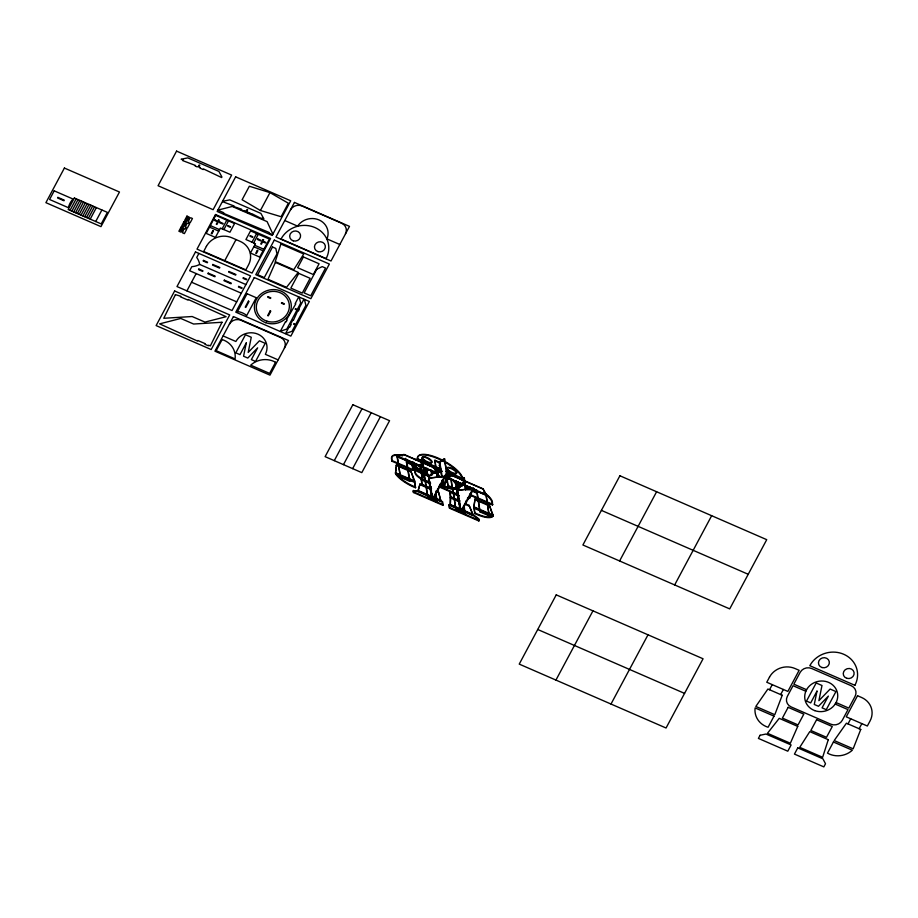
<?xml version="1.0" encoding="UTF-8"?>
<svg xmlns="http://www.w3.org/2000/svg" width="918" height="918" viewBox="0 0 918 918"><rect width="100%" height="100%" fill="white"/><g stroke="black" fill="none" stroke-linecap="round" stroke-linejoin="round"><path stroke-width="1.38" d="M395.463 473.367L396.507 464.806L410.839 471.037L414.741 481.055L414.431 481.617L395.463 473.367L396.507 464.806M473.826 507.47L475.031 498.979L489.363 505.221L493.104 515.159L492.794 515.732L473.826 507.47L475.031 498.979M436.073 490.958L438.54 492.037L440.869 501.113L417.988 491.153L420.019 483.981L431.139 488.812M417.988 491.153L420.019 483.981M422.085 466.757L421.018 466.287L422.865 462.901L424.426 472.196L422.601 478.129L421.982 477.865L423.818 471.932L422.257 462.638L420.41 466.023M444.301 458.748L446.986 474.79L443.107 487.94L442.809 486.15L443.727 485.84L443.727 488.204L447.594 475.054L444.301 458.748L439.183 462.064L441.742 477.36M70.02 210.348L76.194 198.804M71.856 211.14L78.03 199.608M73.692 211.943L79.866 200.399M75.528 212.735L81.702 201.203M77.364 213.538L83.527 201.994M79.2 214.342L85.363 202.798M81.036 215.133L87.199 203.601M82.872 215.937L89.035 204.393M84.708 216.74L90.871 205.196M86.544 217.532L92.707 205.999M88.38 218.335L94.543 206.791M90.216 219.127L96.379 207.594M95.713 221.525L101.887 209.993M198.896 253.425L196.727 257.476A18.509 17.04 -12.3 0 1 199.676 264.43L245.932 284.557M186.916 290.868L196.165 273.564M222.179 228.823L226.803 220.171M223.889 229.569L228.513 220.917M224.749 260.689L236.041 239.575M260.414 210.497L269.972 192.619L288.355 203.222L281.126 216.728L260.414 210.497L242.111 199.745L249.34 186.239L269.972 192.619M251.98 242.168L256.615 233.516M253.689 242.914L258.314 234.262M334.29 460.641L362.036 408.717M343.458 464.634L371.216 412.71M352.638 468.628L380.396 416.703M432.332 499.312L447.754 470.475M445.414 476.27L428.786 478.117L445.414 476.27L432.952 499.576L428.431 476.017L432.516 499.392L431.414 493.804M555.941 680.077L592.948 610.849M619.604 560.967L656.611 491.738M610.998 704.049L648.005 634.808M674.661 584.938L711.668 515.698M769.525 689.728L772.256 684.633M780.644 694.57L783.375 689.464M848.014 723.889L850.734 718.794M859.122 728.731L861.853 723.625M412.033 462.098L413.02 470.383L391.917 461.203L391.814 458.151A19.083 6.437 28.6 0 1 402.543 455.902M419.205 461.226L421.683 459.241L422.211 462.362L420.364 465.747L406.422 459.677L409.967 480.711L409.657 481.284L400.477 477.291L397.012 456.544L397.333 455.718L404.023 454.444L435.121 467.973L438.161 473.745L436.302 472.942M406.49 459.964L406.181 460.538L397.012 456.544L397.333 455.718M395.635 474.09L395.945 473.527L414.856 481.755L415.452 487.745A20.196 6.816 28.6 0 1 395.635 474.09L414.546 482.329L415.452 487.745M406.158 460.526L406.422 459.677M408.028 461.341L408.292 460.492L408.028 461.341L410.484 462.408L410.748 461.559L410.484 462.408M400.477 477.291L397.322 455.971L404.069 454.72L435.166 468.26L438.161 473.745M414.431 481.617L410.839 471.037M440.996 469.66L417.346 459.333L417.656 458.771A25.314 8.537 28.6 0 1 438.448 458.22A25.314 8.537 28.6 0 1 462.706 478.381L462.397 478.944L446.068 471.863M415.464 464.577L415.728 463.728L415.464 464.577L418.734 466L418.998 465.151L418.734 466M423.795 472.15L426.996 473.55L427.306 472.977L414.075 467.239L413.616 462.075M423.313 480.034A8.606 2.903 28.6 0 1 415.062 473.172L414.5 467.411L415.372 472.609A8.606 2.903 28.6 0 0 423.634 479.46L430.037 482.248M416.026 466.677L416.336 466.114L406.8 461.961L406.49 462.523L416.026 466.677L416.795 471.244L428.132 476.178L428.442 475.604L417.105 470.67L416.336 466.114M419.813 461.49L422.303 459.516L422.819 462.626L420.972 466.011L422.039 466.47M422.601 478.129L420.249 465.105L420.295 467.778L421.224 467.48L420.295 467.778M421.064 472.334L421.982 472.036L421.064 472.334L421.132 470.372L421.672 472.598M423.485 467.801L423.795 467.239L425.918 469.132L426.181 468.272L435.361 472.265M423.531 468.088L423.795 467.239M425.011 468.731L425.275 467.882L425.975 475.237L424.827 467.755M413.203 490.981L417.495 490.74L442.648 501.687L442.843 505.29L413.456 492.507L413.203 490.981L417.185 491.314L442.338 502.261L442.843 505.29M425.918 469.132L426.181 468.272M413.456 492.507L413.513 490.407M431.208 488.961L422.073 484.979L421.201 479.735L421.511 479.162L430.645 483.143M426.801 472.781L427.111 472.208L414.385 466.665M434.937 460.216L436.073 469.454L434.937 460.216L440.33 462.569M422.073 484.979L421.511 479.162M428.568 479.23L429.486 478.932L428.568 479.23L429.234 483.201L429.544 482.639M433.296 472.334L433.56 471.485L433.296 472.334L435.098 473.114M429.291 483.545L430.209 483.247L429.291 483.545L429.831 486.747L430.749 486.448L429.831 486.747M439.32 465.334L440.25 465.024L440.422 468.524L439.32 465.334L439.94 465.598M430.771 489.948L430.462 490.522L429.922 487.32L430.84 487.022M430.531 490.958L431.449 490.648L430.531 490.958L431.07 494.159L431.988 493.85L431.07 494.159M428.052 497.453L427.742 498.015L424.082 473.711L428.052 497.453L437.232 501.446L436.922 502.008L435.58 494.033M442.235 480.837L442.315 483.706L444.415 484.612L447.341 479.873L447.995 486.173L452.184 487.997L451.025 478.611L452.184 487.997M442.281 482.983L442.889 483.247L442.82 480.389L444.037 487.642L442.201 480.125M441.971 483.556L442.591 482.42L442.889 483.247M437.737 491.796L437.611 488.606M438.54 492.037L440.869 501.113M446.814 478.221L447.077 477.371L446.814 478.221L449.51 479.391L449.774 478.542L449.51 479.391M450.268 505.198L449.958 491.555L450.841 496.799L450.268 505.198L473.149 515.159L469.075 505.325L465.369 503.718M452.712 488.456L455.971 510.305L452.712 488.456A18.509 6.242 28.6 0 0 457.107 488.078L457.933 488.445M456.889 482.604L457.153 481.755L456.889 482.604L457.795 483.006L458.059 482.157L457.795 483.006M456.682 485.76L456.372 486.333L459.562 487.722M459.275 483.648L459.539 482.799L459.275 483.648L461.031 484.406L461.295 483.556L461.031 484.406M461.192 479.506L464.301 477.796L464.818 480.906L462.97 484.291L446.515 477.13M457.107 488.078L457.623 489.007M461.811 479.77L464.301 477.796M448.982 505.152L449.292 504.59L474.445 515.537L478.932 518.888L478.886 520.976L449.499 508.193L448.982 505.152L474.136 516.1L478.622 519.45L478.886 520.976M456.797 491.52L457.715 491.222L457.726 493.666L456.797 491.52L457.405 491.784M462.339 482.925L462.649 482.352L463.062 484.865M458.105 482.432L462.557 484.222L462.867 483.66L461.938 483.958L462.293 486.058M457.107 493.402L458.036 493.104L457.726 493.666M462.362 484.027L464.21 480.642L463.682 477.521M462.408 484.302L464.256 480.917L465.816 490.212M449.499 508.193L449.292 504.59M463.016 484.566L464.864 481.181L466.195 489.145M457.52 495.835L458.438 495.536L458.667 499.3L457.52 495.835L458.128 496.099M458.048 499.036L458.977 498.738L458.667 499.3M467.342 487.16L467.606 486.31L467.342 487.16L465.162 486.207M458.759 503.236L459.677 502.938L459.907 506.702L458.759 503.236L459.367 503.5M467.446 489.053L467.755 488.491L470.142 489.524M459.298 506.438L460.216 506.139L459.907 506.702M460.17 509.283L460.733 511.682L460.79 509.559M457.267 488.571L461.169 511.865L473.917 488.514L473.309 488.25L460.561 511.601L456.659 488.307L464.783 483.694L456.659 488.307M466.183 504.177L466.057 500.987M483.901 492.255A19.083 6.437 28.6 0 1 492.392 501.928L492.496 504.98L471.404 495.8L471.278 492.656M465.426 485.358L476.912 490.361L476.557 491.164L485.725 495.158L486.047 494.595L483.006 488.812L451.908 475.283L446.561 476.304M473.149 515.159L469.075 505.325M464.21 506.311L465.151 514.298L463.9 506.874M473.94 508.17L474.25 507.608L493.161 515.836L492.851 516.409A20.196 6.816 28.6 0 1 474.847 513.598L473.94 508.17L492.851 516.409M474.847 513.598L474.25 507.608M485.679 494.882L476.603 490.923L480.034 511.911L489.202 515.905L485.989 494.309L483.006 488.812M480.034 511.911L476.912 490.361M492.794 515.732L489.363 505.221M489.202 515.905L485.989 494.309M444.909 459.011L439.791 462.328L442.12 476.247M428.431 476.017L435.947 471.152L437.542 477.303L435.947 471.152M429.05 476.281L436.555 471.416M446.607 476.591L451.954 475.558L483.052 489.099M473.309 488.25L457.015 490.407L473.917 488.514M440.583 470.441L441.191 470.704M284.798 220.549L297.604 226.126A16.581 15.262 -12.3 0 1 319.016 219.93A16.581 15.262 -12.3 0 1 326.969 238.909L339.775 244.475M272.589 234.687L268.676 232.977L268.985 232.403L223.395 213.274L223.705 212.701L217.83 210.142L232.231 206.458L267.127 221.64L272.898 234.101M210.337 225.598L219.574 229.615M254.63 245.255L263.868 249.271M209.533 227.125L218.759 231.141M253.827 246.77L263.041 250.786M241.308 293.209L189.647 270.73L191.816 266.668A18.509 17.04 -12.3 0 0 199.676 264.43M191.541 282.216L236.683 301.861M223.131 335.942L235.857 341.485A16.581 15.262 -12.3 0 1 257.947 334.175A16.581 15.262 -12.3 0 1 265.359 354.325L278.097 359.867M601.393 510.374L748.227 574.289M434.627 460.779L440.353 463.28M421.683 459.241L422.303 459.516M417.656 458.771L440.824 468.846M445.976 471.095L462.706 478.381M419.515 460.664L420.123 460.928M461.502 478.932L462.121 479.207M422.659 462.385L440.009 469.936M447.433 473.172L459.826 478.553A8.606 2.903 28.6 0 1 461.961 479.609M446.986 474.79L447.594 475.054M446.377 476.591L449.854 478.106M436.257 472.667L438.115 473.47M397.322 455.971L420.559 465.942L420.914 468.054M423.841 467.514L425.321 468.157M426.227 468.559L434.432 472.093M447.123 477.647L457.198 482.042M465.472 485.633L486.047 494.595M406.112 460.239L397.069 456.567M407.982 461.054L410.438 462.133M415.418 464.29L418.688 465.724M424.965 468.444L425.872 468.846M433.25 472.059L435.052 472.839M446.768 477.934L449.464 479.116M456.843 482.329L457.749 482.719M459.229 483.361L460.974 484.13M465.116 485.92L467.296 486.873M472.529 490.568L477.291 492.645L476.981 493.207L471.026 490.614M460.595 486.781L456.625 485.048L456.303 485.622L459.872 487.16M466.172 489.214L467.755 489.902M465.77 489.592L464.175 483.43M423.818 471.932L424.426 472.196M414.19 467.973L422.188 471.462M441.891 480.688L442.51 480.952M392.227 460.641L413.329 469.821M471.714 495.227L492.805 504.407M448.305 485.611L452.494 487.435M396.197 465.369L410.53 471.611M474.721 499.553L489.053 505.784M422.291 477.291L422.911 477.555M442.809 486.15L443.417 486.414M438.976 486.138L458.311 494.561M440.663 487.584L459.092 495.525M421.201 479.735L430.335 483.706M449.648 492.117L458.782 496.087M395.773 472.793L414.741 481.055M422.383 484.417L431.517 488.387M450.841 496.799L459.975 500.769M474.136 506.908L493.104 515.159M459.195 501.033L450.554 497.269L459.666 501.343M419.71 484.543L430.817 489.386M450.245 497.831L458.885 501.595M465.059 504.28L468.765 505.898M400.787 476.717L409.967 480.711M480.344 511.349L489.512 515.342M418.298 490.579L441.179 500.539M450.577 504.636L473.459 514.596M456.28 509.731L465.46 513.724M413.766 491.933L443.153 504.728M449.809 507.62L479.196 520.414M806.566 689.716L793.84 684.174L800.14 672.389A8.606 7.929 -12.3 0 1 811.661 668.499L851.307 685.757A8.606 7.929 -12.3 0 1 855.106 696.314L848.806 708.099L836.08 702.557M805.82 691.265L793.026 685.7L787.334 696.36A8.606 7.929 -12.3 0 0 791.132 706.917L830.767 724.176A8.606 7.929 -12.3 0 0 842.299 720.286L847.991 709.614L835.196 704.049M537.73 629.484L684.564 693.388M440.02 477.28L437.071 472.541L438.976 476.66M458.093 482.168L459.103 487.733M457.657 482.053L458.805 488.365M492.496 504.98L492.082 502.49A19.083 6.437 28.6 0 0 486.184 494.813M470.314 486.873L470.636 488.801M470.005 487.435L470.211 488.72M470.865 492.587L471.404 495.8M468.754 486.999L469.224 489.879M469.913 493.93L470.349 496.535A8.606 2.903 28.6 0 1 467.48 497.981M468.26 486.494L468.8 489.73M469.603 494.504L470.039 497.097A8.606 2.903 28.6 0 1 467.664 498.6M462.247 483.384L462.603 485.496M447.032 480.435L447.995 486.173M435.671 492.128L437.232 501.446M431.265 470.016L431.896 473.791M430.955 470.578L431.804 475.616M420.249 465.105L421.982 477.865M413.295 462.569L414.075 467.239M411.62 462.029L413.02 470.383M405.79 458.311L409.657 481.284M391.917 461.203L391.504 458.725A19.083 6.437 28.6 0 1 399.525 455.787M345.466 233.815A8.606 7.929 -12.3 0 0 341.668 223.258L302.022 205.999A8.606 7.929 -12.3 0 0 290.501 209.889M284.396 348.083A8.606 7.929 -12.3 0 0 280.598 337.514L240.952 320.267A8.606 7.929 -12.3 0 0 229.431 324.157M454.972 480.584A18.509 6.242 28.6 0 1 456.292 488.881A18.509 6.242 28.6 0 1 440.135 484.865M429.521 477.578A18.509 6.242 28.6 0 1 427.398 468.582M434.639 469.041A18.509 6.242 28.6 0 1 441.787 471.68M446.768 474.319A18.509 6.242 28.6 0 1 448.317 475.283M456.051 480.825A18.509 6.242 28.6 0 1 456.189 488.422A18.509 6.242 28.6 0 1 440.124 484.13M429.831 477.016A18.509 6.242 28.6 0 1 427.111 468.237M433.273 468.088A18.509 6.242 28.6 0 1 442.246 471.175M446.641 473.493A18.509 6.242 28.6 0 1 450.945 476.316M452.54 479.357A16.581 5.6 28.6 0 1 455.408 487.596A16.581 5.6 28.6 0 1 441.42 484.773M429.131 475.937A16.581 5.6 28.6 0 1 429.004 469.603M435.109 469.982A16.581 5.6 28.6 0 1 441.283 472.173M446.561 474.962A16.581 5.6 28.6 0 1 448.535 476.235M460.136 477.991A8.606 2.903 28.6 0 1 466.814 482.375M414.718 459.459A8.606 2.903 28.6 0 1 420.49 460.733M417.346 459.333A25.314 8.537 28.6 0 1 438.138 458.782A25.314 8.537 28.6 0 1 462.397 478.944M415.762 487.183A20.196 6.816 28.6 0 1 395.945 473.527M493.161 515.836A20.196 6.816 28.6 0 1 475.157 513.024M447.284 476.178A16.581 5.6 28.6 0 1 456.062 487.332A16.581 5.6 28.6 0 1 441.443 485.496M428.786 476.476A16.581 5.6 28.6 0 1 430.404 469.947M435.121 470.636A16.581 5.6 28.6 0 1 440.433 472.506M415.487 459.987A8.606 2.903 28.6 0 1 420.18 461.306M464.118 480.963A8.606 2.903 28.6 0 1 464.783 481.445M246.276 342.896L243.568 356.218L247.78 358.054L257.648 347.842L251.36 359.615L255.548 361.44L265.222 343.343L259.427 340.808L248.193 352.432L251.268 337.262L245.473 334.737L235.8 352.833L239.988 354.658L246.276 342.896M816.986 691.128L814.277 704.462L818.489 706.286L828.369 696.085L822.069 707.847L826.269 709.671L835.942 691.575L830.136 689.051L818.902 700.663L821.989 685.505L816.182 682.981L806.509 701.077L810.697 702.901L816.986 691.128M280.897 244.039L275.251 261.653L293.76 269.708L303.766 253.999L280.897 244.039M828.277 739.69L822.631 757.293L799.75 747.344L809.768 731.623L828.277 739.69M782.228 695.259L774.792 714.697L755.824 706.447L767.896 689.028L782.228 695.259M860.751 729.431L853.155 748.813L834.187 740.551L846.419 723.2L860.751 729.431M275.389 262.422L267.987 279.267L286.508 287.334L298.27 272.382L275.389 262.422M797.742 726.39L790.352 743.247L767.471 733.287L779.233 718.335L797.742 726.39M175.43 294.632L163.76 318.282L192.149 316.526L204.978 322.103L226.115 316.699L188.201 299.475L187.892 300.06L180.467 296.824L180.777 296.25L175.43 294.632M222.007 322.264L210.325 345.925L208.684 345.202L208.375 345.776L204.989 344.307L205.299 343.734L197.863 340.498L197.554 341.071L159.64 323.859L180.777 318.443L193.606 324.031L222.007 322.264M215.719 215.351L206.229 233.413L215.409 237.406L220.412 228.054L229.948 232.208L234.572 223.556L215.719 215.351M64.398 168.051L45.9 202.671L100.957 226.631L119.466 192.011L64.398 168.051M54.196 190.841L49.572 199.493L68.425 207.709A18.509 17.04 -12.3 0 1 73.05 199.045L54.196 190.841M57.926 197.404L57.616 197.978L63.973 200.755L64.283 200.17L57.926 197.404M74.358 198.001L68.184 209.545L101.221 223.923L107.395 212.379L74.358 198.001M176.566 151.114L158.068 185.734L213.125 209.694L231.634 175.086L176.566 151.114M182.992 160.03L182.693 160.604L195.465 165.458L195.155 166.032L196.9 166.789L198.277 166.686L199.195 164.965L199.814 165.229L198.896 166.95L200.25 167.535L199.94 168.12L203.222 169.543L203.532 168.969L221.605 177.541L221.915 176.967L218.92 171.425L187.823 157.885L181.144 159.216L182.992 160.03M181.144 226.998L178.884 231.221L181.098 232.185L183.359 227.962L181.144 226.998M184.059 221.536L181.798 225.759L184.013 226.723L186.274 222.5L184.059 221.536M186.962 216.109L184.702 220.331L186.916 221.295L189.177 217.073L186.962 216.109M181.408 228.479L180.467 230.246L181.053 230.498L182.005 228.731L181.408 228.479M184.323 223.005L183.371 224.795L183.979 225.048L184.931 223.269L184.323 223.005M187.226 217.577L186.262 219.368L186.882 219.631L187.834 217.841L187.226 217.577M183.623 229.42L182.567 232.828L184.38 233.62L186.641 229.385L184.828 228.593L183.623 229.42M186.549 223.969L185.482 227.366L187.295 228.157L189.556 223.935L187.742 223.143L186.549 223.969M189.441 218.541L188.385 221.938L190.198 222.73L192.459 218.507L190.646 217.715L189.441 218.541M174.638 290.972L156.129 325.58L211.197 349.551L229.695 314.931L174.638 290.972M195.488 251.945L176.99 286.554L232.047 310.525L250.557 275.905L195.488 251.945M215.501 214.514L197.003 249.122L252.06 273.094L270.558 238.473L215.501 214.514M235.639 176.83L217.141 211.438L272.198 235.41L290.708 200.79L235.639 176.83M223.108 201.203L222.799 201.776L234.056 205.965L233.757 206.539L241.503 209.201L241.193 209.774L244.463 211.209L244.773 210.635L246.139 211.22L247.057 209.499L247.665 209.763L246.747 211.484L247.814 211.955L247.504 212.528L249.26 213.286L249.57 212.712L251.647 214.33L251.957 213.756L261.722 218.713L262.032 218.14L263.891 218.943L260.884 213.401L229.787 199.872L223.108 201.203M215.076 219.964L214.766 220.538L216.522 221.295L216.832 220.722L215.076 219.964M212.815 230.682L211.289 233.539L211.897 233.815L213.435 230.946L212.815 230.682M218.587 219.884L216.281 224.21L216.9 224.474L219.207 220.148L218.587 219.884M206.378 246.403L203.658 251.509L245.852 269.869L248.571 264.774A19.083 17.568 -12.3 0 0 240.16 241.365L231.921 237.785A19.083 17.568 -12.3 0 0 206.378 246.403M219.861 222.041L219.563 222.626L222.833 224.049L223.143 223.476L219.861 222.041M198.85 269.043L198.54 269.617L202.637 271.407L202.947 270.833L198.85 269.043M203.475 260.391L203.165 260.964L207.261 262.755L207.571 262.181L203.475 260.391M228.112 225.633L227.813 226.218L230.269 227.285L230.579 226.712L228.112 225.633M208.237 273.128L207.927 273.713L214.892 276.743L215.202 276.169L208.237 273.128M212.861 264.476L212.551 265.061L219.517 268.09L219.827 267.505L212.861 264.476M224.348 280.139L224.038 280.724L231.003 283.754L231.313 283.169L224.348 280.139M228.972 271.487L228.662 272.072L235.628 275.102L235.937 274.516L228.972 271.487M250.557 230.877L245.932 239.529L255.468 243.683L250.465 253.047L259.645 257.04L269.41 239.082L250.557 230.877M250.304 235.662L249.994 236.236L252.461 237.314L252.771 236.741L250.304 235.662M257.74 238.898L257.43 239.472L260.712 240.906L261.022 240.321L257.74 238.898M257.304 250.419L255.766 253.276L256.386 253.54L257.912 250.683L257.304 250.419M263.076 239.621L260.758 243.936L261.378 244.199L263.684 239.885L263.076 239.621M238.737 286.405L238.439 286.99L241.813 288.459L242.123 287.885L238.737 286.405M243.362 277.752L243.063 278.338L246.437 279.806L246.747 279.233L243.362 277.752M264.051 241.652L263.753 242.226L265.497 242.983L265.807 242.409L264.051 241.652M233.424 316.561L214.927 351.169L269.984 375.141L288.493 340.521L233.424 316.561M254.286 277.534L235.788 312.154L290.845 336.114L309.355 301.494L254.286 277.534M274.298 240.103L255.789 274.712L310.858 298.683L329.355 264.063L274.298 240.103M294.437 202.419L275.939 237.039L330.996 260.999L349.494 226.379L294.437 202.419M222.122 339.557L216.178 350.676L235.088 358.915A20.196 18.589 -12.3 0 0 222.122 339.557M247.068 293.726L237.555 311.512A18.509 17.04 -12.3 0 1 246.735 315.505L256.248 297.719L247.068 293.726M272.508 247.011L257.694 274.723L264.292 277.592L276.972 253.873L275.825 248.457L272.508 247.011M248.422 301.15L245.221 307.14L245.829 307.404L249.03 301.414L248.422 301.15M268.113 296.686L267.804 297.271L270.5 298.442L270.81 297.868L268.113 296.686M270.19 310.881L267.666 315.585L268.286 315.849L270.799 311.145L270.19 310.881M303.41 256.948L297.65 267.712L313.313 274.528L319.074 263.764L303.41 256.948M281.7 302.607L281.39 303.181L284.087 304.351L284.396 303.778L281.7 302.607M298.729 273.346L290.834 288.114L302.263 293.083L310.146 278.315L298.729 273.346M285.544 321.61L280.38 331.26L286.806 329.069L296.996 310.009L295.171 309.205L295.481 308.632L297.306 309.423L300.725 303.043L299.234 297.409L298.625 297.145L295.171 303.606L295.78 303.869L286.439 319.934L287.059 320.198L286.152 321.874L285.544 321.61M316.813 269.192L304.133 292.911L310.732 295.78L325.546 268.067L322.229 266.622L316.813 269.192M289.032 327.06L285.578 333.521L292.004 331.329L295.412 324.949L293.588 324.157L293.898 323.572L295.722 324.375L305.912 305.304L304.432 299.67L303.824 299.406L298.66 309.056L299.268 309.32L298.373 311.007L297.765 310.732L293.381 320.348L292.773 320.072L290.467 324.398L291.075 324.662L289.652 327.324L289.032 327.06M275.549 362.277L269.605 373.396L250.694 365.157A20.196 18.589 -12.3 0 1 275.549 362.277M352.856 404.712L325.11 456.648L361.807 472.621L389.565 420.696L352.868 404.723M556.239 594.864L519.232 664.104L666.055 728.008L703.062 658.768L556.239 594.864M619.902 475.765L582.896 544.994L729.718 608.898L766.725 539.669L619.902 475.765M769.491 677.14L766.76 682.246L787.862 691.426L799.142 670.312L795.022 668.522A19.083 17.568 -12.3 0 0 769.491 677.14M760.081 735.272L758.406 738.405L787.793 751.199L791.121 744.968L765.968 734.033L760.081 735.272M774.023 716.143L768.079 727.263A20.196 18.589 -12.3 0 1 755.112 707.916L774.023 716.143M788.149 707.33L782.4 718.105L798.052 724.91L803.812 714.147L788.149 707.33M797.776 747.872L794.449 754.091L823.836 766.886L825.511 763.753L822.918 758.819L797.776 747.872M816.607 719.712L810.846 730.487L826.51 737.303L832.27 726.528L816.607 719.712M857.527 695.718L846.247 716.832L867.338 726.012L870.069 720.917A19.083 17.568 -12.3 0 0 861.646 697.519L857.527 695.718M833.418 741.996L827.474 753.116A20.196 18.589 -12.3 0 0 852.329 750.224L833.418 741.996M429.199 480.55L429.498 481.388L429.199 480.55M475.042 489.546L474.778 490.396L475.042 489.546M326.108 258.601L281.057 238.99A25.314 23.306 -12.3 0 1 314.943 227.549A25.314 23.306 -12.3 0 1 326.108 258.601M421.901 464.313L421.282 464.049L421.901 464.313M463.9 482.593L463.28 482.329L463.9 482.593M854.887 685.31L809.825 665.699A25.314 23.306 -12.3 0 1 843.711 654.259A25.314 23.306 -12.3 0 1 854.887 685.31M814.828 710.647A16.581 15.262 -12.3 0 0 837.618 693.882A16.581 15.262 -12.3 0 0 811.225 684.449A16.581 15.262 -12.3 0 0 814.828 710.647M822.046 667.547A5.474 5.038 -12.3 0 0 829.275 661.671A5.474 5.038 -12.3 0 0 820.394 658.975A5.474 5.038 -12.3 0 0 822.046 667.547M846.832 678.333A5.474 5.038 -12.3 0 0 854.061 672.458A5.474 5.038 -12.3 0 0 845.18 669.761A5.474 5.038 -12.3 0 0 846.832 678.333M293.278 240.849A5.474 5.038 -12.3 0 0 300.507 234.974A5.474 5.038 -12.3 0 0 291.626 232.265A5.474 5.038 -12.3 0 0 293.278 240.849M318.053 251.635A5.474 5.038 -12.3 0 0 325.293 245.76A5.474 5.038 -12.3 0 0 316.4 243.052A5.474 5.038 -12.3 0 0 318.053 251.635M267.012 321.208A16.581 15.262 -12.3 0 0 289.147 303.686A16.581 15.262 -12.3 0 0 262.376 295.171A16.581 15.262 -12.3 0 0 267.012 321.208M265.727 322.688A18.509 17.04 -12.3 0 0 291.144 303.927A18.509 17.04 -12.3 0 0 261.664 293.439A18.509 17.04 -12.3 0 0 265.727 322.688M423.944 459.62A5.474 1.847 28.6 0 0 431.976 462.236A5.474 1.847 28.6 0 0 425.642 456.9A5.474 1.847 28.6 0 0 423.944 459.62M448.73 470.406A5.474 1.847 28.6 0 0 456.762 473.022A5.474 1.847 28.6 0 0 450.428 467.687A5.474 1.847 28.6 0 0 448.73 470.406M423.634 460.182A5.474 1.847 28.6 0 0 431.667 462.81A5.474 1.847 28.6 0 0 425.332 457.462A5.474 1.847 28.6 0 0 423.634 460.182M448.42 470.968A5.474 1.847 28.6 0 0 456.453 473.596A5.474 1.847 28.6 0 0 450.118 468.249A5.474 1.847 28.6 0 0 448.42 470.968"/></g></svg>
